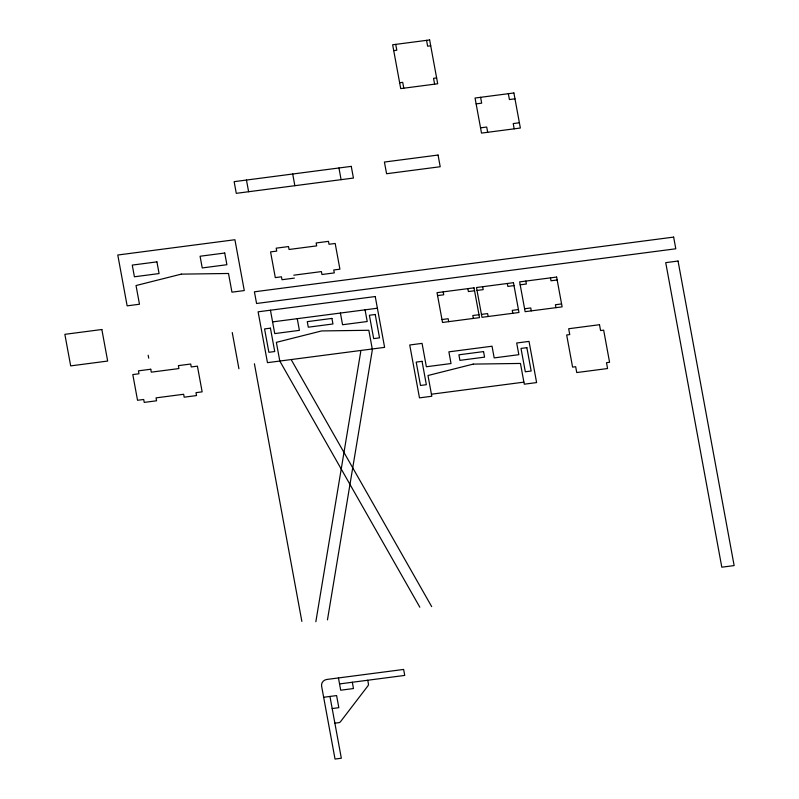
<?xml version="1.0" encoding="UTF-8"?>
<svg xmlns="http://www.w3.org/2000/svg" width="799" height="799" viewBox="0 0 799 799"><rect width="100%" height="100%" fill="white"/><g stroke="black" fill="none" stroke-linecap="round" stroke-linejoin="round"><path stroke-width="1.2" d="M315.845 621.732L360.768 351.42M327.46 619.874L372.384 349.562M393.717 50.617L396.803 50.217L395.725 44.374M430.711 45.793L427.625 46.192L426.556 40.349M399.64 82.756L402.716 82.347L403.795 88.19M436.624 77.922L433.547 78.332L434.626 84.175M476.134 103.88L481.677 103.161L480.608 97.318M514.975 98.816L509.422 99.545L508.344 93.703M480.539 127.84L486.711 127.031L487.68 132.294M519.38 122.776L513.218 123.575L514.186 128.839M293.792 275.186L321.418 271.59L321.957 274.506L334.292 272.898L333.752 269.982L339.915 269.173L335.181 243.465L329.018 244.274L328.479 241.348L316.144 242.956L316.684 245.882L289.058 249.478L288.529 246.561L276.194 248.169L276.734 251.096L270.571 251.895L275.305 277.603L281.468 276.804L282.007 279.72L294.332 278.112M437.572 295.59L443.735 294.781L443.195 291.865M474.556 290.756L468.394 291.565L467.854 288.639M477.023 290.437L483.195 289.637L482.656 286.711M514.017 285.613L507.854 286.412L507.315 283.495M520.179 284.804L526.351 284.005L525.812 281.078M557.173 279.98L551.01 280.789L550.471 277.862M272.589 321.897L377.398 308.224M441.977 319.54L448.149 318.731L448.688 321.657M478.971 314.716L472.808 315.515L473.348 318.441M481.437 314.397L487.6 313.588L488.139 316.514M518.431 309.563L512.259 310.372L512.798 313.288M524.593 308.764L530.756 307.955L531.295 310.881M561.587 303.94L555.415 304.739L555.954 307.665M431.43 394.207L523.904 382.142M339.545 683.924L404.733 675.415L403.635 669.442L326.831 679.46A6.432 6.002 15.6 0 0 321.627 686.261L335.031 759.05L341.333 758.231L329.957 696.448M323.655 697.267L336.599 695.579L338.826 707.684L332.184 708.553M334.881 723.175L338.756 722.676A2.707 2.527 15.6 0 0 340.504 721.687L367.979 685.792A2.707 2.527 15.6 0 0 368.429 683.914L367.75 680.239M291.645 360.439L431.68 606.621M419.835 607.22L279.8 361.048L276.354 342.352L321.607 330.936L368.828 330.277L372.274 348.973M338.946 167.98L341.093 179.665M365.063 309.832L367.22 321.518L342.561 324.744L340.404 313.048M292.704 174.012L294.861 185.698M297.248 318.681L299.405 330.367L274.736 333.592L270.442 310.212M352.319 682.256L353.478 688.548L340.704 690.206L338.446 677.942M246.462 180.045L248.619 191.73M254.412 363.755L301.862 621.412M232.249 332.544L238.921 368.768M148.175 355.215L148.714 358.142M181.273 274.137L136.03 285.543L139.475 304.239L127.141 305.847L117.783 255.011L234.916 239.73L244.274 290.566L231.95 292.174L228.504 273.478L181.273 274.137M473.228 364.104L427.984 375.51L431.8 396.254L419.475 397.862L409.737 344.988L422.062 343.38L426.366 366.751L451.026 363.535L448.878 351.85L492.034 346.217L494.182 357.902L518.841 354.686L516.693 343.001L529.028 341.393L536.608 382.581L524.274 384.189L520.459 363.445L473.228 364.104M429.632 39.95L392.649 44.774L400.718 88.599L437.702 83.765L429.632 39.95M513.897 92.974L475.055 98.037L481.507 133.093L520.349 128.03L513.897 92.974M351.27 166.372L234.137 181.653L236.284 193.338L353.428 178.057L351.27 166.372M438.062 155.046L384.419 162.047L386.576 173.733L440.209 166.731L438.062 155.046M156.924 261.872L132.264 265.088L134.412 276.784L159.081 273.568L156.924 261.872M224.739 253.023L200.08 256.239L202.227 267.935L226.896 264.719L224.739 253.023M673.647 237.103L254.422 291.805L256.569 303.49L675.794 248.789L673.647 237.103M101.853 329.508L64.859 334.332L70.672 365.882L107.665 361.058L101.853 329.508M375.24 296.539L258.107 311.82L267.465 362.656L384.609 347.365L375.24 296.539M678.051 261.033L665.727 262.641L721.807 567.19L734.141 565.582L678.051 261.033M474.017 287.84L437.033 292.664L442.516 322.466L479.51 317.632L474.017 287.84M513.477 282.686L476.484 287.52L481.977 317.313L518.97 312.489L513.477 282.686M556.633 277.063L519.64 281.887L525.133 311.68L562.116 306.856L556.633 277.063M331.925 318.421L307.265 321.647L308.294 327.191L332.953 323.975L331.925 318.421M270.432 328.159L264.569 328.928L268.873 352.299L274.736 351.53L270.432 328.159M375.23 314.486L369.378 315.255L373.682 338.626L379.535 337.857L375.23 314.486M150.761 369.238L138.427 370.846L138.966 373.772L132.804 374.571L137.538 400.279L143.7 399.48L144.239 402.396L156.574 400.788L156.035 397.872L183.65 394.267L184.189 397.183L196.524 395.575L195.985 392.659L202.147 391.85L197.413 366.142L191.251 366.951L190.711 364.024L178.387 365.632L178.916 368.559L151.301 372.164L150.761 369.238M599.5 324.714L568.678 328.739L569.747 334.581L566.671 334.981L572.583 367.111L575.67 366.711L576.748 372.554L607.57 368.539L606.491 362.696L609.577 362.287L603.664 330.157L600.578 330.556L599.5 324.714M483.555 351.59L458.896 354.806L459.914 360.359L484.574 357.143L483.555 351.59M422.052 361.328L416.199 362.097L420.504 385.468L426.356 384.699L422.052 361.328M526.861 347.655L521.008 348.414L525.313 371.785L531.165 371.026L526.861 347.655"/></g></svg>
